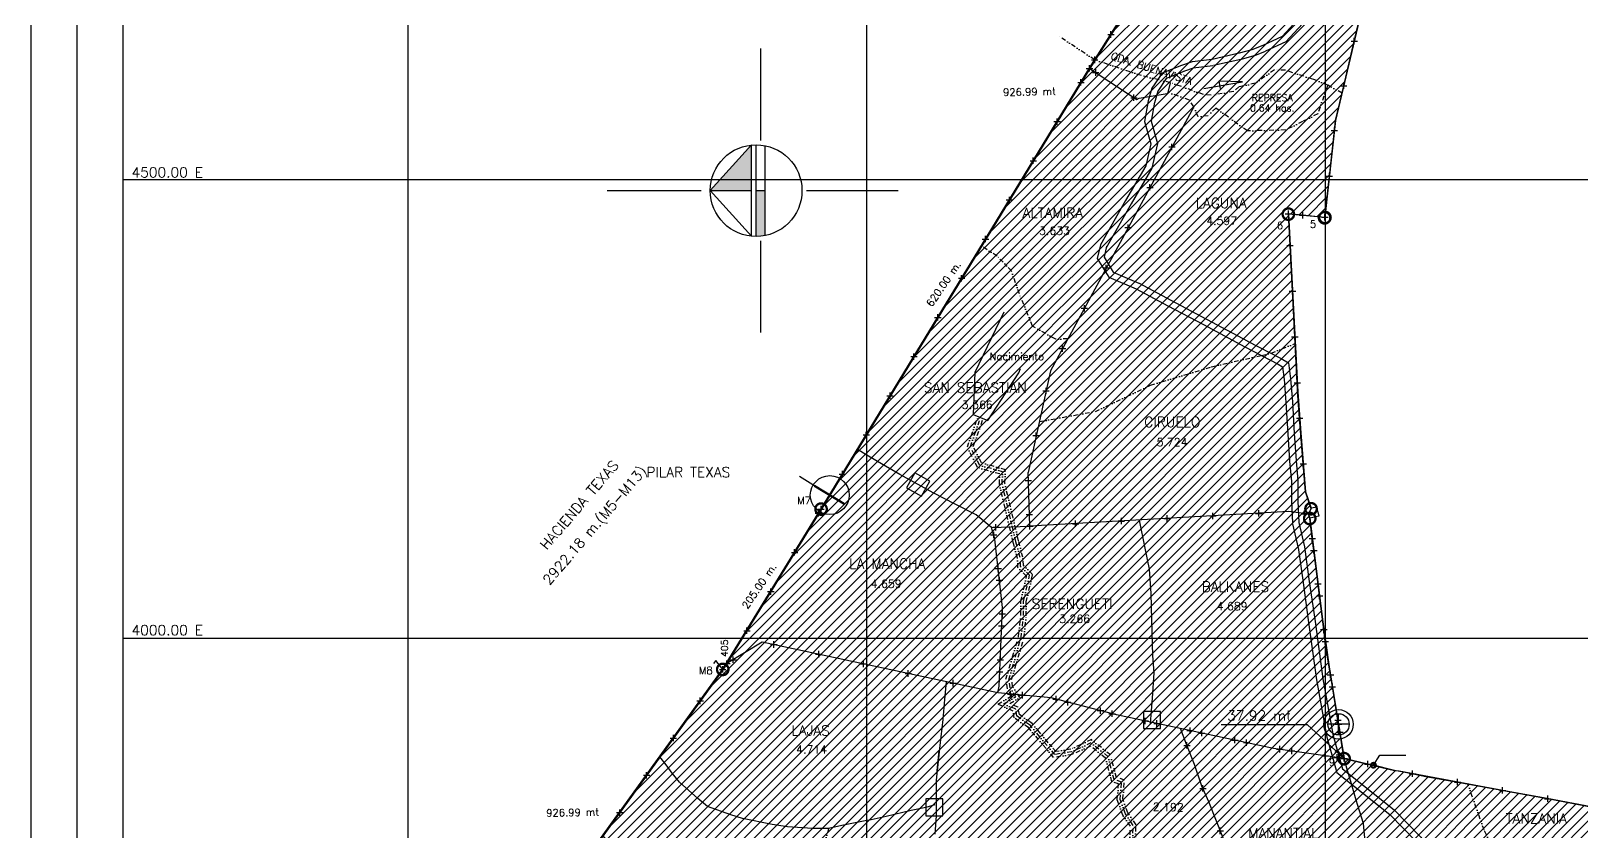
# Model space of a CAD drawing. Extents: x 14987 to 28539, y 5455 to 9112.
# Drawn here: x 22785 to 24475, y 6886 to 7759 of the extents above; entities that cross this region are included whole.
import ezdxf
from ezdxf.enums import TextEntityAlignment as Align

# ---------------------------------------------------------------- set-up
doc = ezdxf.new("R2010")
doc.units = 0
doc.header["$LTSCALE"] = 10
doc.header["$MEASUREMENT"] = 0
doc.header["$PDMODE"] = 2
doc.header["$PDSIZE"] = 3.5
doc.linetypes.add('DIVIDE', pattern=[1.25, 0.5, -0.25, 0, -0.25, 0, -0.25])
for name, color, linetype in [('AREA', 2, 'Continuous'), ('CANO', 5, 'DIVIDE'), ('CERCO', 2, 'Continuous'), ('COORD', 8, 'Continuous'), ('COORDENADAS', 1, 'Continuous'), ('DIV-', 5, 'Continuous'), ('HOJA', 8, 'Continuous'), ('LIMITE', 6, 'Continuous'), ('LINEA', 7, 'Continuous'), ('MOJON', 2, 'Continuous'), ('MURO', 3, 'Continuous'), ('PL', 3, 'Continuous'), ('PUA', 1, 'Continuous'), ('R', 1, 'Continuous'), ('r-100', 6, 'Continuous'), ('R-100B', 6, 'Continuous'), ('R60', 2, 'Continuous'), ('R80', 2, 'Continuous')]:
    doc.layers.add(name, color=color, linetype=linetype)
doc.styles.add('textstyle4', font='')
doc.styles.get('textstyle4').set_extended_font_data('simplex')

msp = doc.modelspace()

# ---------------------------------------------------------------- hatches: boundary and pattern name
at = {"transparency": 33554687}
for points in [[(23570.3, 7634.8), (23536.2, 7597.1), (23570.3, 7597.1)], [(23570.3, 7597.1), (23536.2, 7597.1), (23525.3, 7585), (23570.3, 7585)]]:
    msp.add_hatch(color=256, dxfattribs=at).paths.add_polyline_path(points, flags=0)
h = msp.add_hatch(color=256, dxfattribs=at)
edge = h.paths.add_edge_path(flags=0)
edge.add_line((23585.3, 7585), (23575.3, 7585))
edge.add_line((23575.3, 7585), (23575.3, 7535))
edge.add_arc((23575.3, 7585), 50, 270, 281.537)
edge.add_line((23585.3, 7536.1), (23585.3, 7585))
at = {"layer": 'COORDENADAS', "true_color": 0xe60000, "transparency": 33554687}
h = msp.add_hatch(dxfattribs=at)
h.set_pattern_fill('LINE', color=1, scale=60, angle=45, style=0, pattern_type=0)
h.set_pattern_definition([(45, (4432.5205, 1e-12), (-5.3033009, 5.3033009), [])])
h.paths.add_polyline_path([(23082.7, 6531.3), (23082.5, 6531.5), (23321.6, 6762), (23538.9, 7063.1), (23646.1, 7237.8), (23741.1, 7393.9), (23829.6, 7539), (23938.8, 7718.3), (23969.4, 7766.8), (24140.9, 8042.9), (24178.7, 8048.7), (24189.8, 8044.1), (24204, 8020.4), (24209.1, 8003.8), (24215.2, 7990.1), (24225, 7981.4), (24229, 7979.2), (24231.8, 7978.3), (24269.2, 7949.7), (24293.9, 7930.8), (24263.4, 7900), (24207, 7661.6), (24195.5, 7556), (24195.5, 7555.7), (24155.7, 7559.7), (24165.3, 7375.5), (24169.2, 7320.8), (24174.3, 7256.8), (24180.5, 7238.9), (24177.7, 7232.5), (24178.9, 7227.6), (24192.9, 7117.5), (24200, 7065.9), (24210.3, 7003.2), (24216.3, 6966.1), (24266.9, 6953.9), (24271.4, 6952.8), (24276.5, 6952.4), (24473, 6915.7), (24512.1, 6908.3), (24549.2, 6901.4), (24555.9, 6900.2), (24586, 6895.1), (24644, 6886.7), (24703.9, 6877.7), (24698.7, 6831.2), (24720.5, 6796.8), (24710.4, 6777.6), (24724.5, 6776.1), (24708.2, 6745.6), (24712, 6716.6), (24721.5, 6692.9), (24721.2, 6690.4), (24720.4, 6687.3), (24706.5, 6654.4), (24680.2, 6600), (24684.9, 6483), (24688, 6450.2), (24749.5, 6386.9), (24773.2, 6338.4), (24764.8, 6334.5), (24761.5, 6332.9), (24749.8, 6327.4), (24740.9, 6324.3), (24691.3, 6303.6), (24654.2, 6278.1), (24533.1, 6237.1), (24404.2, 6226.8), (24352.3, 6223.5), (24311.4, 6218.4), (24233.9, 6177.3), (24166.3, 6142.6), (24143.6, 6141.1), (24060.5, 6145.3), (24026.3, 6152.1), (23979.1, 6145.5), (23932.2, 6143), (23913.3, 6146.8), (23876.5, 6132.9), (23880.6, 6158.4), (23872.4, 6188.5), (23854.4, 6207.1), (23766.5, 6222.5), (23750.4, 6235.3), (23722.2, 6247.5), (23531.8, 6145.1), (23501, 6209), (23512, 6264.9), (23509.5, 6280.2), (23501, 6313), (23465.3, 6328.2), (23433.7, 6337.4), (23322.8, 6341.5), (23297.7, 6330.1), (23283.1, 6315.6), (23267.4, 6275.8), (23227.9, 6248.4), (23216.2, 6242.6), (23209.2, 6239.1), (23193, 6231.1), (23166.1, 6235.7), (23148.9, 6268.5), (23146.7, 6308.9), (23147.6, 6333.9), (23144.7, 6337.8), (23149.5, 6421.8), (23143.7, 6459.9), (23137, 6476.2), (23104.2, 6502.5), (23082.7, 6531.3), (23082.5, 6531.5)], flags=0)

# ---------------------------------------------------------------- linework, layer by layer
at = {"color": 4}
for p, q in [((23580.3, 7639.8), (23580.3, 7739.8)), ((23525.3, 7585), (23570.3, 7634.8)), ((23570.3, 7535.3), (23570.3, 7634.8)), ((23575.3, 7535), (23575.3, 7635)), ((23585.3, 7536.1), (23585.3, 7634)), ((23412.8, 7585), (23515.3, 7585)), ((23570.3, 7535.3), (23525.3, 7585)), ((23525.3, 7585), (23570.3, 7585)), ((23575.3, 7585), (23585.3, 7585)), ((23630.3, 7585), (23730.3, 7585)), ((23580.3, 7430.3), (23580.3, 7530.3))]:
    msp.add_line(p, q, dxfattribs=at)
msp.add_circle((23575.3, 7585), 50, dxfattribs=at)
msp.add_point((23747.4, 7404.1))
at = {"layer": 'AREA'}
for p in [(23944.5, 7727.6), (23938.8, 7718.3), (24155.7, 7559.7), (24171.2, 7558.1), (23543.5, 7069.4), (24216.4, 6966)]:
    msp.add_point(p, dxfattribs=at)
at = {"layer": 'AREA', "color": 2}
msp.add_point((24195.5, 7556), dxfattribs=at)
at = {"layer": 'CANO', "color": 152, "true_color": 0x2a7dc6}
for points in [[(24214.1, 7691.4), (24198.6, 7700), (24184.6, 7705.7), (24152.5, 7716.2), (24140.4, 7716.6), (24119.4, 7702), (24101.6, 7698.1), (24096.1, 7693.1), (24071.3, 7688.9), (24062.9, 7689.8), (24027.2, 7702.7), (23995.3, 7710.5), (23944.5, 7727.6), (23904.7, 7753.9)], [(24198.6, 7700), (24187.6, 7668.7), (24171.1, 7660.2), (24152.5, 7651.2), (24110.9, 7650.1), (24076.5, 7675), (24068, 7666.7), (24057.2, 7665.5), (24052.4, 7676.5), (24047.7, 7683.7), (24024.7, 7692.1)], [(23915.1, 7423.5), (23902.2, 7423), (23876.7, 7437.2), (23862.4, 7472.5), (23853.5, 7497.8), (23838, 7513.7), (23820.9, 7524.7)], [(23884, 7333.2), (23945.2, 7344.3), (24005.3, 7372.9), (24071.6, 7392.9), (24126.2, 7405.4), (24136.8, 7407.8), (24163.1, 7418.3)], [(24431.7, 6741.4), (24398.6, 6790.8), (24388.5, 6848.5), (24369, 6888), (24351.3, 6938.1)], [(23654.4, 6889.6), (23640.2, 6835.4), (23571.6, 6743.6), (23545.3, 6723.1)]]:
    msp.add_lwpolyline(points, dxfattribs=at)
at = {"layer": 'CANO'}
for points in [[(23981.8, 6857.4), (23983.4, 6892), (23975.2, 6904.1), (23969, 6921), (23970.5, 6938.2), (23963.2, 6940.6), (23956.3, 6966.4), (23939.9, 6979.5), (23920.2, 6970.3), (23899.7, 6967.1), (23872.3, 6999.6), (23856.8, 7010.3), (23855.6, 7017.7), (23838.9, 7025.2), (23854.4, 7034.3), (23849.3, 7041.9), (23847.7, 7052.3), (23861.3, 7098.3), (23863.9, 7122), (23863.8, 7137.4), (23870.2, 7164.8), (23860.8, 7174), (23860.2, 7184.4), (23855.5, 7201.7), (23840.5, 7265.1), (23840.9, 7276.1), (23816.6, 7283.3), (23805.6, 7305.7), (23817.3, 7338.8)], [(23984.9, 6859.2), (23986.5, 6892.8), (23977.9, 6905.5), (23972.1, 6921.4), (23973.7, 6940.3), (23965.7, 6942.9), (23958.9, 6968.1), (23940.4, 6983), (23919.3, 6973.2), (23900.9, 6970.3), (23874.3, 7001.8), (23859.5, 7012.1), (23858.3, 7019.7), (23845.4, 7025.5), (23858.6, 7033.3), (23852.2, 7043.1), (23850.8, 7052.1), (23864.2, 7097.7), (23866.9, 7121.8), (23866.8, 7137.1), (23873.5, 7165.7), (23863.7, 7175.3), (23863.2, 7184.9), (23858.4, 7202.4), (23843.5, 7265.4), (23844, 7278.3), (23818.8, 7285.8), (23808.9, 7305.9), (23820.1, 7337.8)], [(23988, 6860.9), (23989.5, 6893.7), (23980.6, 6906.8), (23975.1, 6921.8), (23976.9, 6942.4), (23968.1, 6945.3), (23961.6, 6969.8), (23940.8, 6986.5), (23918.4, 6976.1), (23902.1, 6973.5), (23876.3, 7004), (23862.3, 7013.8), (23861, 7021.8), (23851.9, 7025.9), (23862.9, 7032.4), (23855, 7044.2), (23853.9, 7051.9), (23867.2, 7097.1), (23869.9, 7121.6), (23869.8, 7136.7), (23876.8, 7166.7), (23866.7, 7176.6), (23866.1, 7185.4), (23861.4, 7203.2), (23846.5, 7265.7), (23847.1, 7280.5), (23820.9, 7288.3), (23812.1, 7306.1), (23822.9, 7336.8)]]:
    msp.add_lwpolyline(points, dxfattribs=at)
at = {"layer": 'CERCO'}
for p, q in [((24165.9, 7771.5), (24148.8, 7753.1)), ((24171.1, 7766.7), (24153, 7747.3)), ((24127.8, 7743.2), (24115.9, 7738.6)), ((24148.8, 7753.1), (24127.8, 7743.2)), ((24153, 7747.3), (24130.7, 7736.9)), ((24050.8, 7725.5), (24039, 7721.5)), ((24072.5, 7728.1), (24050.8, 7725.5)), ((24102.1, 7734.7), (24072.5, 7728.1)), ((24103.6, 7727.8), (24074.1, 7721.3)), ((24115.9, 7738.6), (24102.1, 7734.7)), ((24117.9, 7731.9), (24104.1, 7727.9)), ((24130.3, 7736.7), (24118.5, 7732.1)), ((24017.9, 7713), (24006.8, 7696.6)), ((24022.5, 7707.3), (24013.2, 7693.6)), ((24039, 7721.5), (24017.9, 7713)), ((24041.6, 7715), (24022.5, 7707.3)), ((24053, 7718.8), (24041.2, 7714.9)), ((24073.4, 7721.1), (24051.7, 7718.5)), ((24006.8, 7696.6), (24002.8, 7682.8)), ((24013.2, 7693.6), (24009.6, 7680.8)), ((24002.8, 7682.8), (23998.9, 7660.2)), ((24009.7, 7681.6), (24006.1, 7660.6)), ((23998.9, 7660.2), (24005.8, 7636.1)), ((24006.1, 7660.6), (24013, 7636.3)), ((24005.8, 7636.1), (24000.1, 7612)), ((24013, 7636.3), (24006.6, 7609.4)), ((24000.1, 7612), (23978.2, 7574.2)), ((24006.6, 7609.4), (23984.3, 7570.7)), ((23978.2, 7574.2), (23950.7, 7526)), ((23984.3, 7570.7), (23956.8, 7522.5)), ((23950.7, 7526), (23947.2, 7511.1)), ((23957.5, 7524.4), (23954.7, 7512.3)), ((23947.2, 7511.1), (23959.9, 7490.5)), ((23954.7, 7512.3), (23964.7, 7496)), ((23959.9, 7490.5), (23989.7, 7477.8)), ((23964.7, 7496), (23992.4, 7484.3)), ((23989.7, 7477.8), (24024.2, 7459.5)), ((23993, 7484), (24027.5, 7465.7)), ((24024.2, 7459.5), (24063.2, 7438.9)), ((24027.4, 7465.7), (24066.5, 7445)), ((24063.2, 7438.9), (24108, 7414.8)), ((24066.5, 7445), (24111.3, 7420.9)), ((24111.2, 7421), (24147.8, 7402.1)), ((24108, 7414.8), (24144.4, 7396))]:
    msp.add_line(p, q, dxfattribs=at)
for points in [[(24093.9, 7967.7), (23978.5, 7781), (23944.5, 7727.6)], [(23944.5, 7727.6), (23938.8, 7718.3), (23990.3, 7684.3), (23993.1, 7685.8), (24023.3, 7690.9), (24024.7, 7692.1), (24027.2, 7702.7)], [(23839, 7037.5), (23582, 7092.9), (23543.5, 7069.4), (23938.8, 7718.3)], [(24052.4, 7676.5), (23896.3, 7388.7), (23871.8, 7277.6)], [(24195.5, 7555.7), (24155.7, 7559.7), (24166.2, 7358.7)], [(23845.5, 7452.4), (23813.7, 7386.8), (23812, 7341.1), (23820.1, 7337.8), (23828, 7334.5), (23861.8, 7386.2), (23863.4, 7391.1)], [(24166.3, 7356.2), (24174.3, 7256.8), (24180.4, 7238.3)], [(24187.8, 7234.8), (24188.7, 7230.3), (24178.9, 7227.8), (24197.2, 7083.1), (24216.4, 6966), (24139.5, 6977), (23968.4, 7013.5), (23897.1, 7032), (23839, 7037.5), (23840.2, 7044.9), (23844.1, 7130.5), (23835.6, 7205), (23832.1, 7217.8), (23873.8, 7219.1), (23871.8, 7277.6)], [(24178.9, 7227.8), (24177.5, 7232.2), (24156.1, 7235.1), (23873.8, 7219.1)], [(24187.8, 7234.8), (24186.9, 7239.8), (24180.5, 7238.9), (24177.5, 7232.2)], [(23543.5, 7069.4), (23408.3, 6881.5), (23424.6, 6861.4), (23490.5, 6779.4), (23544.8, 6709.4), (23599.9, 6642.5), (23678.4, 6544.4), (23668.3, 6495.4)], [(24197.8, 6525.7), (24218.6, 6538), (24216.3, 6548.2), (24210.5, 6560.1), (24205.3, 6573.6), (24153.4, 6704.1), (24151.3, 6708.4), (24149.9, 6712), (24146.2, 6724.2), (24144.7, 6726.5), (24136.3, 6745), (24133.5, 6756.1), (24109.9, 6803.9), (24093.9, 6855.4), (24068.8, 6918.7), (24061.4, 6935.9), (24053.1, 6959.5), (24044.8, 6980.5), (24038, 6998.7)], [(24216.4, 6966), (24271.4, 6952.8), (24276.5, 6952.4), (24284.6, 6950.5), (24305.6, 6946.4), (24346.4, 6939), (24445.8, 6920.8), (24479.7, 6914.5), (24531.9, 6904.4), (24579.9, 6896), (24644.3, 6886.6)]]:
    msp.add_lwpolyline(points, dxfattribs=at)
at = {"layer": 'CERCO', "color": 2}
msp.add_lwpolyline([(24294.3, 7931.2), (24263.4, 7900), (24207, 7661.6), (24195.5, 7555.7)], dxfattribs=at)
at = {"layer": 'COORD'}
for p, q in [((23195.7, 9012), (23195.7, 5554.6)), ((23695.7, 9012), (23695.7, 5554.6)), ((24195.7, 9012), (24195.7, 5554.6)), ((22884.7, 7597.1), (28514.9, 7597.1)), ((22884.7, 7097.1), (28514.9, 7097.1))]:
    msp.add_line(p, q, dxfattribs=at)
at = {"layer": 'COORDENADAS'}
for p, q in [((22884.7, 7597.1), (22984.7, 7597.1)), ((22884.7, 7097.1), (22984.7, 7097.1))]:
    msp.add_line(p, q, dxfattribs=at)
at = {"layer": 'DIV-'}
for p, q in [((23477.2, 6958.9), (23470.5, 6967.9)), ((23772.3, 6949.4), (23774.9, 6974.2)), ((23483.9, 6949.9), (23477.2, 6958.9)), ((23491.9, 6940), (23483.9, 6949.9)), ((23511.9, 6922.3), (23491.9, 6940)), ((23522.4, 6913.6), (23511.9, 6922.3)), ((23547.6, 6904.7), (23522.4, 6913.6)), ((23760.4, 6912.7), (23744.4, 6909.3)), ((23770, 6915.5), (23760.4, 6912.7)), ((23560.6, 6900.6), (23547.6, 6904.7)), ((23592.9, 6894), (23560.6, 6900.6)), ((23694.3, 6898.1), (23668.6, 6893)), ((23700.7, 6899), (23694.3, 6898.1)), ((23717.1, 6902.8), (23700.7, 6899)), ((23744.4, 6909.3), (23717.1, 6902.8)), ((23609.7, 6891.4), (23592.9, 6894)), ((23636.8, 6889.8), (23609.7, 6891.4)), ((23654.4, 6889.6), (23636.8, 6889.8)), ((23668.6, 6893), (23654.4, 6889.6))]:
    msp.add_line(p, q, dxfattribs=at)
for points in [[(23832.1, 7217.8), (23815.1, 7231.7), (23792.5, 7243.3), (23768.3, 7255.6), (23755.2, 7262.8), (23732.1, 7275.7), (23707.5, 7289.9), (23695.9, 7296.7), (23685.7, 7302.9)], [(24005.4, 7004.1), (24007.3, 7031.8), (24009.3, 7059.4), (24008, 7078.1), (24006.7, 7117.1), (24006.1, 7145.7), (24004.1, 7172.3), (23999.3, 7195.1), (23993.2, 7225.9)], [(23782.4, 7049.7), (23780.6, 7030.2), (23778.7, 7008.4), (23775.5, 6980.1), (23771.5, 6942.4), (23771.5, 6921.9), (23771.5, 6903.4), (23770.3, 6883.6)], [(24230.1, 6821.3), (24243.3, 6849.7), (24247.9, 6859.6), (24243.9, 6865.4), (24240, 6871.1), (24238.7, 6883), (24237.5, 6894.9), (24233.1, 6908.9), (24229.5, 6920.6), (24224.3, 6938.4), (24219.4, 6955.3), (24216.4, 6965.7)]]:
    msp.add_lwpolyline(points, dxfattribs=at)
for points in [[(23739.4, 7260.9), (23755.7, 7252), (23764.6, 7268.3), (23748.3, 7277.2)], [(23997.5, 6998.8), (24016.1, 6998.8), (24016.1, 7017.3), (23997.5, 7017.3)], [(23760.4, 6903.4), (23779, 6903.4), (23779, 6921.9), (23760.4, 6921.9)]]:
    msp.add_lwpolyline(points, close=True, dxfattribs=at)
at = {"layer": 'HOJA'}
for points in [[(24263.4, 7900), (24207, 7661.6), (24195.5, 7556), (24195.5, 7555.7), (24155.7, 7559.7), (24165.3, 7375.5), (24169.2, 7320.8), (24174.3, 7256.8), (24180.5, 7238.9), (24177.7, 7232.5), (24178.9, 7227.6), (24192.9, 7117.5), (24200, 7065.9), (24210.3, 7003.2), (24216.3, 6966.1), (24266.9, 6953.9), (24271.4, 6952.8), (24276.5, 6952.4), (24473, 6915.7), (24512.1, 6908.3)], [(24263.4, 7900), (24207, 7661.6), (24195.5, 7556), (24195.5, 7555.7), (24155.7, 7559.7), (24165.3, 7375.5), (24169.2, 7320.8), (24174.3, 7256.8), (24180.5, 7238.9), (24177.7, 7232.5), (24178.9, 7227.6), (24192.9, 7117.5), (24200, 7065.9), (24210.3, 7003.2), (24216.3, 6966.1), (24266.9, 6953.9), (24271.4, 6952.8), (24276.5, 6952.4), (24473, 6915.7), (24512.1, 6908.3)], [(23321.6, 6762), (23538.9, 7063.1), (23646.1, 7237.8), (23741.1, 7393.9), (23829.6, 7539), (23938.8, 7718.3), (23969.4, 7766.8)], [(23321.6, 6762), (23538.9, 7063.1), (23646.1, 7237.8), (23741.1, 7393.9), (23829.6, 7539), (23938.8, 7718.3), (23969.4, 7766.8)]]:
    msp.add_lwpolyline(points, dxfattribs=at)
at = {"layer": 'LIMITE'}
msp.add_lwpolyline([(23408.3, 6881.5), (23426.7, 6907), (23455.9, 6947.6), (23485.1, 6988.2), (23514.3, 7028.8), (23538.9, 7063.1), (23565.3, 7105.2), (23591.3, 7147.9), (23617.3, 7190.6), (23646.1, 7237.8), (23669.4, 7276), (23695.4, 7318.7), (23721.4, 7361.4), (23747.4, 7404.1), (23773.4, 7446.8), (23799.4, 7489.5), (23825.4, 7532.2), (23851.5, 7574.9), (23877.5, 7617.6), (23903.5, 7660.3), (23929.5, 7703), (23938.8, 7718.3), (23944.8, 7727.4), (23962.1, 7755.2), (23969.4, 7766.8)], dxfattribs=at)
at = {"layer": 'LIMITE', "const_width": 2.25}
msp.add_lwpolyline([(24248.4, 6956, 1), (24248.4, 6961.2, 1)], format="xyb", close=True, dxfattribs=at)
at = {"layer": 'LINEA', "color": 1, "elevation": 96}
msp.add_lwpolyline([(27774.3, 5454.6), (27774.3, 9112), (22784.7, 9112), (22784.7, 5454.6)], close=True, dxfattribs=at)
at = {"layer": 'LINEA', "color": 2, "elevation": 96}
msp.add_lwpolyline([(27724.3, 5504.6), (27724.3, 9062), (22834.7, 9062), (22834.7, 5504.6)], close=True, dxfattribs=at)
at = {"layer": 'LINEA', "color": 7, "elevation": 96}
msp.add_lwpolyline([(27674.3, 5554.6), (27674.3, 9012), (22884.7, 9012), (22884.7, 5554.6)], close=True, dxfattribs=at)
at = {"layer": 'MOJON'}
for p, q in [((24147.8, 7402.1), (24155.9, 7397.1)), ((24144.4, 7396), (24149.3, 7392.9)), ((24149.3, 7392.9), (24151, 7379.1)), ((24155.9, 7397.1), (24157.9, 7379.9)), ((24151, 7379.3), (24153, 7354)), ((24157.9, 7379.9), (24160, 7354.6)), ((24153, 7354.2), (24155, 7319.8)), ((24160, 7354.6), (24162, 7320.2)), ((24155, 7319.7), (24157, 7290.4)), ((24162, 7320.2), (24164, 7290.9)), ((24157, 7290.2), (24159.1, 7268)), ((24164, 7290.9), (24166, 7268.6)), ((24159, 7268.6), (24159, 7246.4)), ((24166, 7268.6), (24166, 7246.4)), ((24159, 7246.1), (24160, 7222.8)), ((24166, 7246.4), (24167, 7223.1)), ((24160.2, 7221.6), (24166.3, 7195.3)), ((24167, 7223.1), (24173.1, 7196.8))]:
    msp.add_line(p, q, dxfattribs=at)
at = {"layer": 'MOJON', "color": 84, "true_color": 0x32a00e, "const_width": 2.5}
msp.add_lwpolyline([(23655.6, 7253.1), (23741.2, 7393.8), (23829.7, 7538.9), (23938.9, 7718.3), (23969.5, 7766.8), (24141, 8042.8)], dxfattribs=at)
at = {"layer": 'MOJON', "const_width": 2.5}
for points in [[(24155.6, 7553.1, 1), (24155.6, 7565.6, 1)], [(24195.1, 7549.1, 1), (24195.1, 7561.6, 1)], [(24195.5, 7549.5, 1), (24195.5, 7562, 1)], [(23646.1, 7231.6, 1), (23646.1, 7244.1, 1)], [(24178.9, 7221.3, 1), (24178.9, 7233.8, 1)], [(24180.3, 7232, 1), (24180.3, 7244.5, 1)], [(23538.9, 7056.8, 1), (23538.9, 7069.3, 1)], [(24216.4, 6959.5, 1), (24216.4, 6972, 1)]]:
    msp.add_lwpolyline(points, format="xyb", close=True, dxfattribs=at)
at = {"layer": 'MOJON', "color": 12, "true_color": 0xd10000, "const_width": 2.5}
for points in [[(23082.6, 6531.4), (23082.6, 6531.4), (23082.8, 6531.2), (23082.6, 6531.4), (23321.7, 6761.9), (23539, 7063), (23646.2, 7237.8), (23655.6, 7253.1)], [(23638.7, 7263.3), (23672.2, 7243)]]:
    msp.add_lwpolyline(points, dxfattribs=at)
at = {"layer": 'MOJON'}
for points in [[(24166.2, 7195.9), (24171.2, 7160.4), (24177.7, 7114.2), (24186.4, 7051.8), (24197.6, 6989.2), (24208.4, 6950.5), (24266.3, 6904.8), (24294.6, 6875.9), (24303.5, 6861.6), (24320.2, 6830.8), (24343.3, 6804.8), (24360.3, 6789), (24365.9, 6777.6), (24372.1, 6743.5), (24374.9, 6704.6), (24376.6, 6664.6), (24377.3, 6648.2), (24375.9, 6631.7), (24371.5, 6615.6), (24365.2, 6598.3), (24365.3, 6590.3), (24366.9, 6574.2), (24373, 6543.6), (24379.8, 6521)], [(24173.1, 7196.8), (24178.1, 7161.4), (24184.7, 7115.2), (24193.3, 7052.9), (24204.4, 6990.7), (24214.6, 6954.5), (24271, 6910), (24300.1, 6880.3), (24309.6, 6865.2), (24326, 6834.9), (24348.3, 6809.7), (24366, 6793.2), (24372.6, 6779.9), (24379, 6744.4), (24381.9, 6705), (24383.6, 6664.9), (24384.3, 6648.1), (24382.8, 6630.4), (24378.2, 6613.5), (24372.2, 6597.1), (24372.3, 6590.7), (24373.9, 6574.9), (24377, 6544.7), (24383.7, 6521.9)]]:
    msp.add_lwpolyline(points, dxfattribs=at)
for p in [(23646.1, 7237.8), (23538.9, 7063.1)]:
    msp.add_point(p, dxfattribs=at)
at = {"layer": 'MURO'}
msp.add_line((23622.7, 7273.6), (23655.6, 7253.1), dxfattribs=at)
for points in [[(23620.6, 7196.1), (23646.1, 7237.8), (23669.4, 7276), (23695.4, 7318.7), (23721.4, 7361.4), (23747.4, 7404.1), (23773.4, 7446.8), (23799.4, 7489.5), (23825.4, 7532.2), (23851.5, 7574.9), (23877.5, 7617.6), (23903.5, 7660.3), (23929.5, 7703), (23938.8, 7718.3), (23944.8, 7727.4), (23962.1, 7755.2), (23969.4, 7766.8)], [(23620.6, 7196.1), (23591.3, 7147.9), (23565.3, 7105.2), (23538.9, 7063.1), (23514.3, 7028.8), (23485.1, 6988.2), (23455.9, 6947.6), (23426.7, 6907), (23408.3, 6881.5), (23378.9, 6841), (23347.4, 6797.5), (23321.6, 6762), (23285.6, 6727.3), (23249.6, 6692.6), (23213.6, 6657.9), (23177.6, 6623.2), (23141.6, 6588.6), (23105.5, 6553.9), (23081.4, 6530.3), (23070.2, 6518.5), (23035.9, 6482.2), (23001.5, 6445.8), (22990.2, 6433.9)]]:
    msp.add_lwpolyline(points, dxfattribs=at)
msp.add_circle((23655.6, 7253.1), 21.2, dxfattribs=at)
at = {"layer": 'PL'}
for p, q in [((24210.3, 6991.6), (24210.3, 7014.7)), ((24221.9, 7003.2), (24198.8, 7003.2))]:
    msp.add_line(p, q, dxfattribs=at)
for points in [[(24487.6, 6913), (24437.9, 6922.2), (24389.2, 6931.2), (24340.1, 6940.2), (24290.9, 6949.3), (24271.4, 6952.8), (24248.4, 6958.6), (24242.1, 6959.9), (24216.4, 6966), (24211.7, 6994.8), (24209.6, 7007.8), (24203.6, 7044.2), (24201.5, 7057.1), (24197.2, 7083.1), (24195.9, 7093.6), (24194.3, 7106.6), (24189.6, 7143.2), (24188.1, 7155.5), (24183.4, 7192.8), (24181.7, 7205.8), (24178.9, 7227.6), (24177.7, 7232.5), (24180.3, 7238.2), (24174.3, 7256.8), (24171.9, 7287.2), (24167.9, 7337), (24166.3, 7356.2), (24165.3, 7375.5), (24162.7, 7425.5), (24160.1, 7475.4), (24157.5, 7525.3), (24155.7, 7559.7), (24171.2, 7558.1), (24195.5, 7556), (24200.4, 7600.8), (24205.8, 7650.5), (24207, 7661.6), (24216, 7699.4), (24227.5, 7748), (24239, 7796.7)], [(23969.4, 7766.8), (23962.1, 7755.2), (23944.5, 7727.6), (23938.8, 7718.3), (23929.5, 7703), (23903.5, 7660.3), (23877.5, 7617.6), (23851.5, 7574.9), (23825.4, 7532.2), (23799.4, 7489.5), (23773.4, 7446.8), (23747.4, 7404.1), (23721.4, 7361.4), (23695.4, 7318.7), (23669.4, 7276), (23646.1, 7237.8), (23617.3, 7190.6), (23591.3, 7147.9), (23565.3, 7105.2), (23538.9, 7063.1), (23514.3, 7028.8), (23485.1, 6988.2), (23455.9, 6947.6), (23426.7, 6907), (23408.3, 6881.5)], [(24216.4, 6965.7), (24210.3, 7003.2)]]:
    msp.add_lwpolyline(points, dxfattribs=at)
for radius in [16.1, 11.6]:
    msp.add_circle((24210.3, 7003.2), radius, dxfattribs=at)
msp.add_point((24210.3, 7003.2), dxfattribs=at)
at = {"layer": 'PUA'}
for p in [(23962.1, 7755.2), (24227.5, 7748), (23929.5, 7703), (23945.6, 7713.8), (23987.3, 7686.3), (24216, 7699.4), (23903.5, 7660.3), (24205.8, 7650.5), (24028.6, 7632.6), (23877.5, 7617.6), (24004.7, 7588.6), (24200.4, 7600.8), (23851.5, 7574.9), (23980.9, 7544.7), (23825.4, 7532.2), (24157.5, 7525.3), (23957, 7500.7), (23799.4, 7489.5), (24160.1, 7475.4), (23933.2, 7456.8), (23773.4, 7446.8), (24162.7, 7425.5), (23909.3, 7412.8), (23891.4, 7366.7), (24165.3, 7375.5), (23721.4, 7361.4), (24167.9, 7337), (23695.4, 7318.7), (23880.6, 7317.9), (24171.9, 7287.2), (23669.4, 7276), (23872.1, 7269), (23643.3, 7233.3), (23873.3, 7232.1), (24073.4, 7230.4), (24123.4, 7233.2), (24173.2, 7232.8), (23836.8, 7218), (23873.7, 7219.1), (23923.7, 7221.9), (23973.6, 7224.8), (24023.5, 7227.6), (23834.3, 7209.7), (24181.7, 7205.8), (23617.3, 7190.6), (24183.4, 7192.8), (23839.2, 7173.2), (23591.3, 7147.9), (23840.7, 7160.2), (24188, 7156.2), (24189.6, 7143.2), (23843.8, 7123.5), (23565.3, 7105.2), (23843.2, 7110.4), (24194.3, 7106.6), (23594.6, 7090.2), (23643.5, 7079.7), (24195.9, 7093.6), (23550.3, 7073.6), (23692.4, 7069.1), (23840.9, 7060.5), (23841.5, 7073.5), (23741.2, 7058.6), (23790.1, 7048.1), (24201.5, 7057.1), (24203.6, 7044.2), (23514.3, 7028.8), (23852.8, 7036.2), (23865.8, 7035), (23902.4, 7030.6), (23915.1, 7027.3), (23950.8, 7018.1), (23963.5, 7014.8), (23999.5, 7006.9), (24012.3, 7004.1), (24048.4, 6996.4), (24061.2, 6993.7), (24209.6, 7007.8), (24211.7, 6994.8), (23485.1, 6988.2), (24045, 6980.2), (24097.3, 6986), (24110.1, 6983.3), (24146.3, 6976.1), (24159.3, 6974.2), (24195.8, 6969), (24208.8, 6967.1), (24242.1, 6959.9), (23455.9, 6947.6), (24290.9, 6949.3), (24062.5, 6933.4), (24340.1, 6940.2), (24389.2, 6931.2), (24438.4, 6922.1), (23426.7, 6907), (24081.4, 6887.1)]:
    msp.add_point(p, dxfattribs=at)
at = {"layer": 'R'}
for p, q in [((23531.3, 7072.6), (23528.7, 7069.6)), ((23538.9, 7063.1), (23531.3, 7072.6)), ((24176.3, 7002.5), (24082.5, 7002.5)), ((24216.4, 6966), (24176.3, 7002.5)), ((24208.8, 6975.5), (24206.2, 6972.5)), ((24216.4, 6966), (24208.8, 6975.5))]:
    msp.add_line(p, q, dxfattribs=at)
at = {"layer": 'R60'}
msp.add_lwpolyline([(24063.3, 7696.4), (24105.6, 7703.5), (24079.8, 7704.3), (24081.3, 7696.4)], dxfattribs=at)
at = {"layer": 'R60', "color": 1}
msp.add_lwpolyline([(24248.4, 6958.6), (24255.4, 6969.5), (24283.6, 6969.5)], dxfattribs=at)

# ---------------------------------------------------------------- texts
at = {"layer": 'AREA', "style": 'textstyle4'}
msp.add_text('405', height=7.5, rotation=90, dxfattribs=at).set_placement((23544.6, 7076.5))
at = {"layer": 'MOJON', "color": 132, "true_color": 0x1dc3c9, "style": 'textstyle4'}
msp.add_text('926.99 mt', height=8, rotation=1.242, dxfattribs=at).set_placement((23873.4, 7688.8), align=Align.CENTER)
at = {"layer": 'MOJON', "color": 12, "true_color": 0xd10000, "style": 'textstyle4'}
msp.add_text('926.99 mt', height=8, rotation=1.242, dxfattribs=at).set_placement((23375.3, 6903.1), align=Align.CENTER)
at = {"layer": 'PL', "style": 'textstyle4'}
msp.add_text('37.92 mt', height=11, dxfattribs=at).set_placement((24123.9, 7007.2), align=Align.CENTER)
at = {"layer": 'r-100', "style": 'textstyle4'}
for s, p in [('LAGUNA', (24082.3, 7566)), ('ALTAMIRA', (23898.8, 7555.2)), ('SAN SEBASTIAN', (23814.3, 7364.7)), ('CIRUELO', (24029.1, 7327.3)), ('PILAR TEXAS', (23501.4, 7272.6)), ('LA MANCHA', (23718.3, 7172.8)), ('BALKANES', (24097.9, 7147.8)), ('SERENGUETI', (23919.8, 7129.1)), ('LAJAS', (23634.7, 6990.9)), ('TANZANIA', (24425.9, 6895)), ('MANANTIAL', (24150.1, 6879))]:
    msp.add_text(s, height=11, dxfattribs=at).set_placement(p, align=Align.CENTER)
at = {"layer": 'R-100B', "style": 'textstyle4'}
for s, p in [('4.597', (24083, 7547.8)), ('3.633', (23900.6, 7536.9)), ('3.366', (23816.4, 7347.2)), ('5.724', (24028.8, 7306.5)), ('4.659', (23717.1, 7152.1)), ('4.689', (24094.3, 7127.6)), ('3.266', (23922.6, 7113.8)), ('4.714', (23635.8, 6971.4))]:
    msp.add_text(s, height=8.73, dxfattribs=at).set_placement(p, align=Align.CENTER)
msp.add_text('2.192', height=8.73, rotation=358.4759, dxfattribs=at).set_placement((24024.5, 6908.6), align=Align.CENTER)
at = {"layer": 'R60', "style": 'textstyle4'}
for s, rotation, p in [('QDA. BUENAVISTA', 342.2174, (24005.2, 7714.4)), ('620.00 m.', 55.4169, (23783, 7481)), ('205.00 m.', 55.4169, (23581.9, 7151.7))]:
    msp.add_text(s, height=8, rotation=rotation, dxfattribs=at).set_placement(p, align=Align.CENTER)
for s, height, p in [('REPRESA', 7.5, (24138, 7682.7)), ('0.64 has.', 7.5, (24138, 7671.4)), ('6', 8, (24146.4, 7543.1)), ('5', 8, (24182.4, 7544.5)), ('Nacimiento', 8, (23859.6, 7400.2)), ('M7', 8, (23627.6, 7243.1)), ('M8', 8, (23520.4, 7058)), ('9', 8, (24203.2, 6957.8))]:
    msp.add_text(s, height=height, dxfattribs=at).set_placement(p, align=Align.CENTER)
at = {"layer": 'R80', "style": 'textstyle4'}
for s, p in [('4500.00 E', (22933.3, 7599.4)), ('4000.00 E', (22933.3, 7100.4))]:
    msp.add_text(s, height=11, dxfattribs=at).set_placement(p, align=Align.CENTER)
for s, p in [('HACIENDA TEXAS', (23386.7, 7238.8)), ('2922.18 m.(M5-M13)', (23403.4, 7216.6))]:
    msp.add_text(s, height=11, rotation=49.3796, dxfattribs=at).set_placement(p, align=Align.CENTER)

doc.saveas('drawing.dxf')
